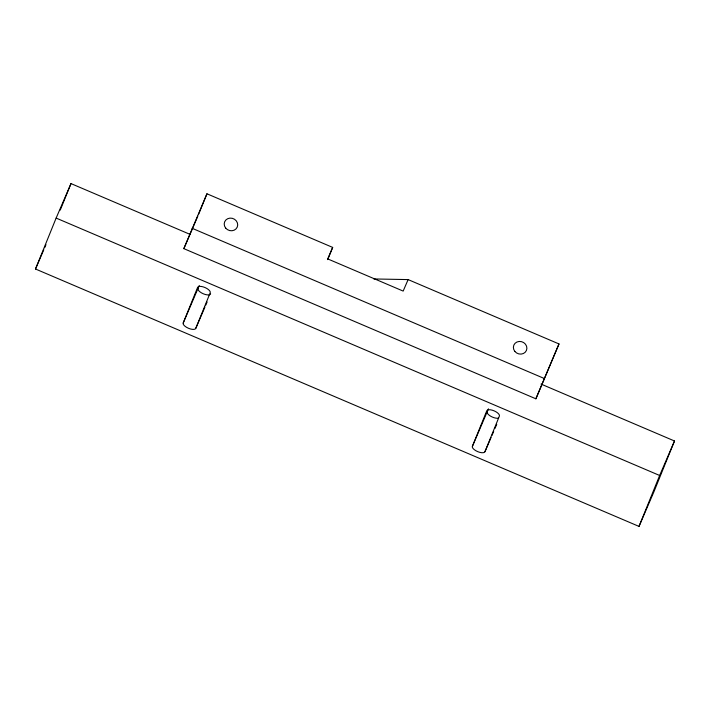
<?xml version="1.0" encoding="UTF-8"?>
<svg xmlns="http://www.w3.org/2000/svg" width="710" height="710" viewBox="0 0 710 710"><rect width="100%" height="100%" fill="white"/><g stroke="black" fill="none" stroke-linecap="round" stroke-linejoin="round"><path stroke-width="1.06" d="M541.02 384.066L674.5 440.99L653.866 491.923L639.009 526.412L35.5 269.01L56.134 218.076L70.991 183.588L190.014 234.353M60.261 210.071L70.991 183.588M373.868 278.959L408.117 279.589L558.992 343.942L535.881 398.798L183.837 248.642L206.947 193.786L332.67 247.408L327.718 259.638M198.685 214.154L206.947 193.786M183.189 323.041L197.629 287.381A6.834 2.751 23.3 0 1 204.95 287.514A6.834 2.751 23.3 0 1 210.204 292.751L195.756 328.402A6.834 2.751 23.3 0 1 188.443 328.268A6.834 2.751 23.3 0 1 183.189 323.041L199.279 285.491M472.372 446.377L486.811 410.726A6.834 2.751 23.3 0 1 494.133 410.859A6.834 2.751 23.3 0 1 499.387 416.087L484.939 451.737A6.834 2.751 23.3 0 1 477.626 451.604A6.834 2.751 23.3 0 1 472.372 446.377L488.462 408.836M535.881 398.798L558.992 343.942M639.009 526.412L659.643 475.478L674.5 440.99M35.5 269.01L43.798 249.734M44.677 247.701L45.981 244.666M183.837 248.642L197.815 216.186M195.756 328.402L204.933 307.102M205.811 305.069L207.116 302.025M332.67 247.408L327.727 258.91L403.165 291.082L408.117 279.589M484.939 451.737L491.054 437.537M491.932 435.514L493.681 431.458M494.985 428.414L496.734 424.349M192.09 228.274L544.135 378.43M56.134 218.076L659.643 475.478M210.613 293.913A6.834 2.751 23.3 0 1 203.291 293.78A6.834 2.751 23.3 0 1 198.037 288.553M498.438 418.163A6.834 2.751 23.3 0 1 490.885 416.335A6.834 2.751 23.3 0 1 487.22 411.889M225.665 228.07A6.834 6.257 22.1 0 0 237.238 227.12A6.834 6.257 22.1 0 0 229.951 218.121A6.834 6.257 22.1 0 0 225.665 228.07M514.848 351.414A6.834 6.257 22.1 0 0 526.421 350.456A6.834 6.257 22.1 0 0 519.134 341.457A6.834 6.257 22.1 0 0 514.848 351.414"/></g></svg>
